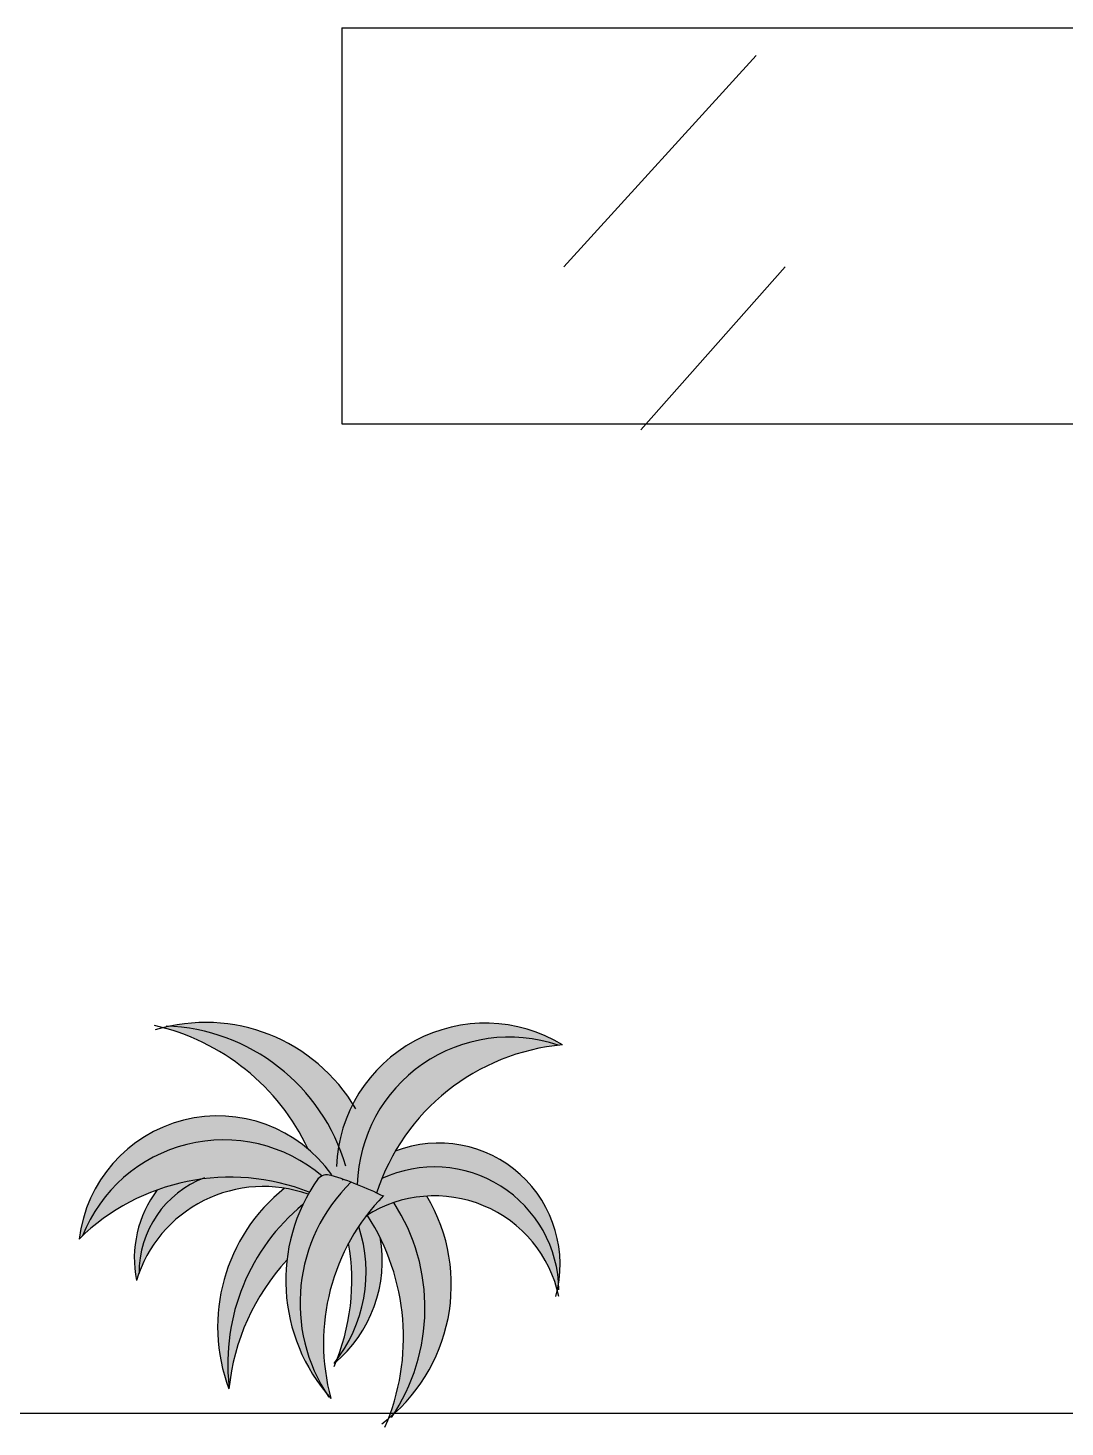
# Model space of a CAD drawing. Extents: x 115 to 1469, y 94 to 338.
# Drawn here: x 171.435 to 173.008, y 211.688 to 213.809 of the extents above; entities that cross this region are included whole.
import ezdxf

# ---------------------------------------------------------------- set-up
doc = ezdxf.new("R2010")
doc.units = 0
doc.layers.get('0').update_dxf_attribs({"linetype": 'CONTINUOUS'})
for name, color, linetype in [('1', 7, 'CONTINUOUS'), ('HACHURA', 1, 'CONTINUOUS'), ('P_LMCT', 8, 'CONTINUOUS')]:
    doc.layers.add(name, color=color, linetype=linetype)

# ---------------------------------------------------------------- blocks, each defined once
blk = doc.blocks.new('AV6')
h = blk.add_hatch(color=106)
h.paths.add_polyline_path([(-0.0794, 0.0927, -0.175433), (-0.0658, 0.0935, -0.022246), (-0.0262, 0.0798, -0.504406), (0.2789, 0.2908, -0.005016), (0.2854, 0.2915, 0.526482), (-0.0544, 0.1384, 0.288035), (-0.3101, 0.3198, 0.009659), (-0.32, 0.3175, -0.219762), (-0.1006, 0.1335, 0.597519), (-0.4477, -0.003, -0.005016), (-0.443, 0.0016, -0.513349)])
h.paths.add_polyline_path([(0.0113, 0.0887, 0.017799), (0.0033, 0.0669, -0.005772), (0.0131, 0.0621, 0.030703), (-0.0125, 0.0322, -0.506864), (0.2773, -0.08, 0.014459), (0.2793, -0.0695, 0.525417)])
h = blk.add_hatch(color=74)
h.paths.add_polyline_path([(-0.0987, 0.068, -0.022677), (-0.0856, 0.0885, -0.094648), (-0.0794, 0.0927, 0.513349), (-0.443, 0.0016, -0.291066)])
h.paths.add_polyline_path([(-0.0741, -0.2351, 0.011523), (-0.0661, -0.2445, -0.264453), (0.0131, 0.0621, 0.028086), (-0.0354, 0.0833, 0.353279)])
h.paths.add_polyline_path([(0.2793, -0.0695, 0.577919), (0.0316, 0.1301, 0.035308), (0.0113, 0.0887, -0.525417)])
h.paths.add_polyline_path([(-0.3101, 0.3198, -0.288035), (-0.0544, 0.1384, -0.074612), (-0.0328, 0.2019, 0.314228)])
h.paths.add_polyline_path([(-0.057, -0.1859, -0.00232), (-0.0581, -0.1888, 0.266418), (0.0084, -0.0003, 0.028355), (-0.0107, 0.0333, 0.00267), (-0.0125, 0.0322, 0.015403), (-0.0239, 0.0161, -0.246599)])
h = blk.add_hatch(color=72)
h.paths.add_polyline_path([(-0.0262, 0.0798, -0.017106), (0.0033, 0.0669, -0.295443), (0.2789, 0.2908, 0.504406)])
h.paths.add_polyline_path([(-0.2207, -0.23, -0.162584), (-0.1327, -0.0351, -0.098869), (-0.1005, 0.0649, 0.046042), (-0.1362, 0.0741, 0.325454)])
h.paths.add_polyline_path([(-0.0239, 0.0161, 0.02315), (-0.0391, -0.0093, -0.137861), (-0.057, -0.1859, 0.246599)])
h.paths.add_polyline_path([(-0.3293, 0.0715, 0.21466), (-0.3608, -0.0658, -0.015101), (-0.3569, -0.0543, -0.301897), (-0.2628, 0.0878, 0.052527)])
h.paths.add_polyline_path([(0.029, -0.2686, 0.358442), (0.0796, 0.0622, 0.066648), (0.0294, 0.0523, -0.296118)])
h = blk.add_hatch(color=3)
h.paths.add_polyline_path([(0.0294, 0.0523, 0.057851), (-0.0107, 0.0333, -0.240197), (0.0213, -0.2753, 0.009659), (0.029, -0.2686, 0.296118)])
h.paths.add_polyline_path([(-0.0354, 0.0833, 0.017041), (-0.0658, 0.0935, 0.274641), (-0.0856, 0.0885, 0.336018), (-0.0741, -0.2351, -0.353279)])
h.paths.add_polyline_path([(-0.1005, 0.0649, -0.003329), (-0.0987, 0.068, 0.128581), (-0.2628, 0.0878, 0.301897), (-0.3569, -0.0543, -0.411027)])
at = {"layer": 'P_LMCT'}
for centre, radius, start, end in [((-0.4095, -0.0121), 0.3415, 25.229, 77.1188), ((-0.256, 0.062), 0.2634, 30.1642, 106.8497), ((-0.3266, 0.0255), 0.2947, 16.1293, 87.9282), ((0.1681, 0.0983), 0.226, 58.725, 177.7875), ((0.2043, 0.0726), 0.2306, 71.2185, 178.2095), ((0.3141, -0.034), 0.3267, 95.0361, 162.0233), ((-0.2374, -0.0281), 0.2118, 35.3303, 173.1806), ((-0.2285, -0.0833), 0.2306, 49.6374, 158.3383), ((0.0979, -0.0411), 0.1836, 344.5826, 111.1809), ((0.0908, -0.0827), 0.189, 0.7549, 114.8716), ((-0.2187, -0.2359), 0.3267, 68.4571, 134.5207), ((-0.2029, -0.0541), 0.154, 110.8015, 180.4803), ((0.1337, -0.0657), 0.2681, 144.805, 221.8306), ((-0.0715, 0.0743), 0.02, 73.4657, 136.0217), ((-0.1999, -0.3583), 0.4712, 63.0896, 73.4657), ((0.041, 0.1045), 0.0912, 190.3947, 191.4808), ((-0.1925, -0.0321), 0.1716, 142.8513, 191.3124), ((-0.1685, -0.1243), 0.201, 70.2322, 163.0686), ((0.0304, -0.136), 0.2681, 128.4295, 200.5403), ((0.1425, -0.0999), 0.2553, 134.0736, 213.9976), ((0.0903, -0.192), 0.3127, 129.4512, 186.0898), ((0.2431, -0.1608), 0.3203, 135.7047, 195.147), ((0.0913, -0.1301), 0.1926, 12.0444, 122.5933), ((-0.1468, -0.0724), 0.2634, 306.8653, 30.7421), ((0.0134, 0.0619), 0, 306.1793, 0), ((-0.218, -0.1078), 0.2947, 325.7868, 32.9122), ((-0.2974, -0.1524), 0.3415, 336.5963, 32.8642), ((-0.2328, -0.0534), 0.2202, 321.1847, 18.3975), ((-0.1891, -0.0365), 0.2009, 309.5461, 10.3854), ((-0.3622, -0.0658), 0.328, 336.5687, 9.9121), ((0.1152, -0.2643), 0.3376, 137.2327, 174.171)]:
    blk.add_arc(centre, radius, start, end, dxfattribs=at)

msp = doc.modelspace()

# ---------------------------------------------------------------- linework, layer by layer
at = {"layer": '1', "color": 253}
for p, q in [((171.9109, 213.8088), (171.9109, 213.2088)), ((171.9109, 213.8088), (175.2787, 213.8088)), ((171.9109, 213.2088), (175.2787, 213.2088))]:
    msp.add_line(p, q, dxfattribs=at)
at = {"layer": '1', "color": 4}
for p, q in [((172.5394, 213.7671), (172.2475, 213.4468)), ((172.5832, 213.4468), (172.3643, 213.1993))]:
    msp.add_line(p, q, dxfattribs=at)
at = {"layer": '1', "color": 6}
msp.add_line((116.2712, 211.7088), (202.5142, 211.7088), dxfattribs=at)

# ---------------------------------------------------------------- block references
at = {"layer": 'HACHURA', "ltscale": 0.015}
msp.add_blockref('AV6', (171.9603, 211.9756), dxfattribs=at)

doc.saveas('drawing.dxf')
